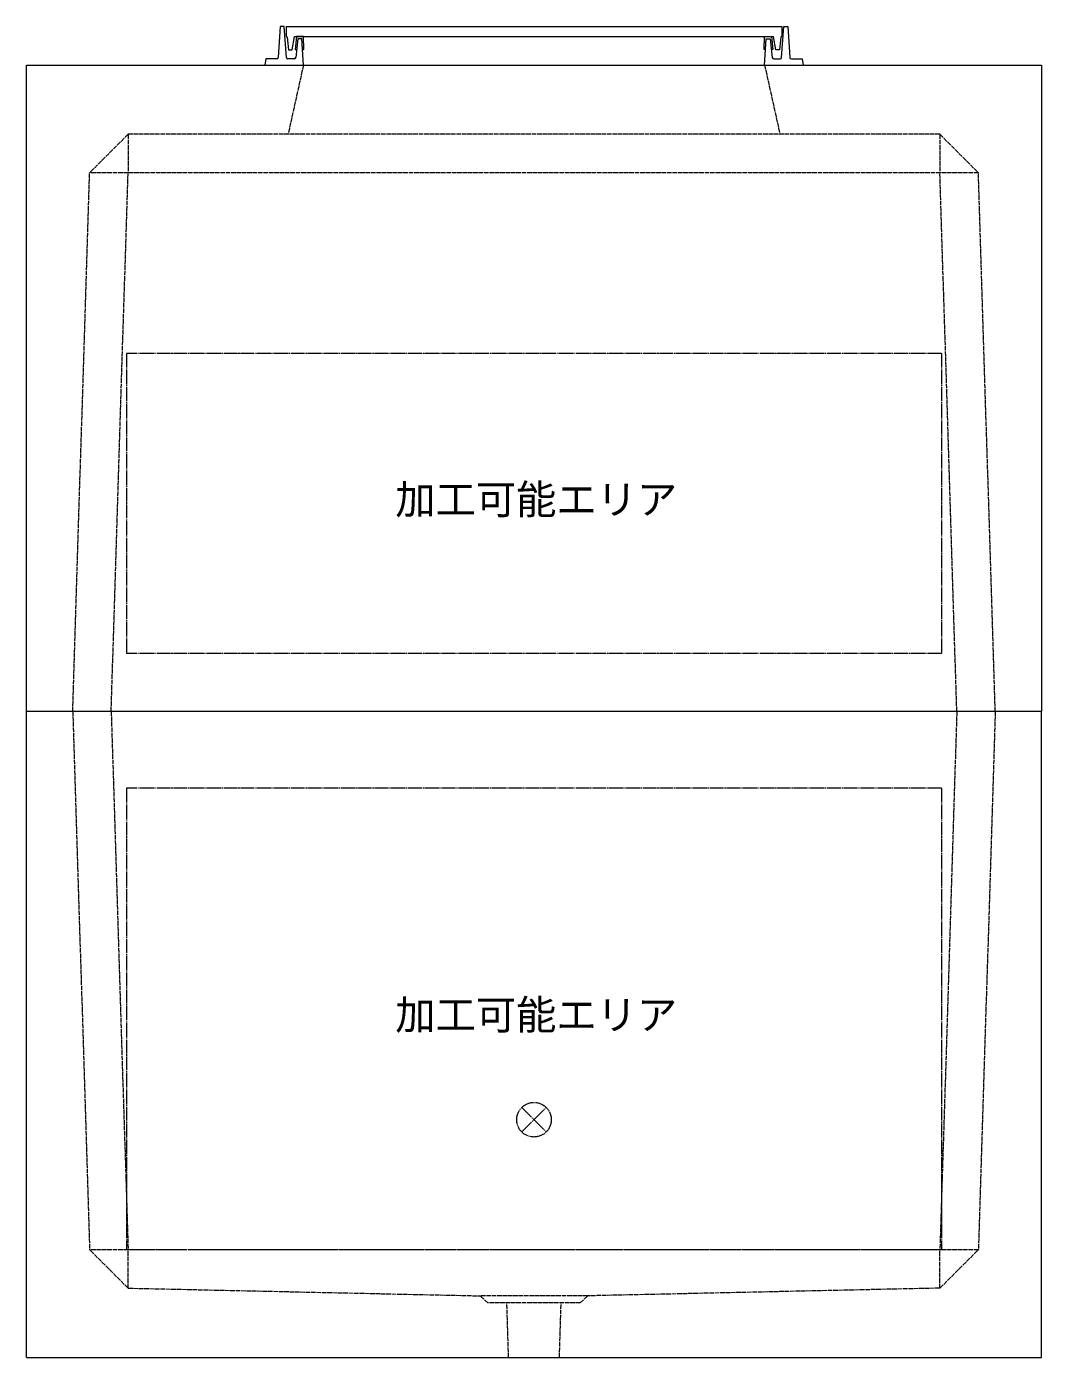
# Model space of a CAD drawing. Units: millimetres, scale not verified. Extents: x -4455 to 4455, y -3150 to 3150.
# Drawn here: x -705 to 615, y -1880 to -150 of the extents above; entities that cross this region are included whole.
import ezdxf
from ezdxf.enums import TextEntityAlignment as Align

# ---------------------------------------------------------------- set-up
doc = ezdxf.new("R2010")
doc.units = ezdxf.units.MM
doc.header["$LTSCALE"] = 20
doc.linetypes.add('LONG_DASHED1', pattern=[7, 6, -1])
doc.linetypes.add('LONG_DOUBLE_CHAIN', pattern=[21.8, 18, -1, 0.6, -0.6, 0.6, -1])
for name, color, linetype, lineweight in [('0-7_D-STR', 7, 'LONG_DASHED1', 9), ('0-A_D-STR-STR5', 1, 'LONG_DOUBLE_CHAIN', 9), ('0-B_D-STR-STR4', 134, 'Continuous', 9)]:
    doc.layers.add(name, color=color, linetype=linetype, lineweight=lineweight)
doc.styles.add('ＭＳ ゴシック', font='')
doc.styles.get('ＭＳ ゴシック').set_extended_font_data('MS Gothic')

# ---------------------------------------------------------------- blocks, each defined once
blk = doc.blocks.new('A$C45274212')
at = {"layer": '0-7_D-STR'}
for p, q in [((-6000, 16800), (-6400, 15000)), ((6000, 16800), (6400, 15000)), ((-10560, 15000), (-11560, 14000)), ((10560, 15000), (-10560, 15000)), ((-10560, 15000), (-10560, 14000)), ((10560, 15000), (11560, 14000)), ((10560, 15000), (10560, 14000)), ((-12000, 0), (-11560, 14000)), ((11560, 14000), (-11560, 14000)), ((-11000, 0), (-10560, 14000)), ((11000, 0), (10560, 14000)), ((12000, 0), (11560, 14000))]:
    blk.add_line(p, q, dxfattribs=at)
at = {"layer": '0-7_D-STR', "linetype": 'Continuous'}
for p in [(13200, 16800), (-13200, 0)]:
    blk.add_line(p, (13200, 0), dxfattribs=at)
blk.add_lwpolyline([(-13200, 0), (-13200, 16800), (13200, 16800)], dxfattribs=at)
at = {"layer": '0-A_D-STR-STR5'}
for p, q in [((-10600, 9300), (-10600, 1500)), ((10600, 9300), (-10600, 9300))]:
    blk.add_line(p, q, dxfattribs=at)
blk.add_lwpolyline([(10600, 9300), (10600, 1500), (-10600, 1500)], dxfattribs=at)
blk = doc.blocks.new('A$C284D0AE2')
at = {"layer": '0-B_D-STR-STR4'}
for p, q in [((-6600, 1000), (-6655.6, 197.2)), ((-6500, 1000), (-6600, 1000)), ((-6442.7, 197.2), (-6500, 1000)), ((-6450, 1000), (-6450, 740)), ((-6450, 740), (-6438.3, 740)), ((-6418.4, 721.8), (-6390, 400)), ((-6290, 400), (-6230, 740)), ((-6230, 740), (6230, 740)), ((-6180, 740), (-6212.4, 401.3)), ((-6000, 740), (-6180, 740)), ((-5983.5, 401.3), (-6000, 740)), ((6000, 740), (6180, 740)), ((6180, 740), (6212.4, 401.3)), ((-6390, 400), (-6290, 400)), ((-6212.4, 401.3), (-6172.2, 401.3)), ((-6140, 680), (-6195.9, 195.4)), ((-6040, 680), (-6140, 680)), ((-6000, 0), (-6040, 680)), ((-6023.6, 401.3), (-5983.5, 401.3)), ((6212.4, 401.3), (6172.2, 401.3)), ((-6980, 160), (-7000, 0)), ((-7000, 0), (7000, 0)), ((-6695.5, 160), (-6980, 160)), ((-6235.7, 160), (-6402.8, 160)), ((6235.7, 160), (6402.8, 160)), ((6695.5, 160), (6980, 160)), ((6980, 160), (7000, 0))]:
    blk.add_line(p, q, dxfattribs=at)
for points in [[(-6450, 1000), (6450, 1000), (6450, 740), (6438.3, 740)], [(6023.6, 401.3), (5983.5, 401.3), (6000, 740)], [(6418.4, 721.8), (6390, 400), (6290, 400), (6230, 740)], [(6442.7, 197.2), (6500, 1000), (6600, 1000), (6655.6, 197.2)], [(6000, 0), (6040, 680), (6140, 680), (6195.9, 195.4)]]:
    blk.add_lwpolyline(points, dxfattribs=at)
for centre, radius, start, end in [((-6438.3, 720), 20, 5.04245, 90), ((6438.3, 720), 20, 90, 174.95755), ((-6695.5, 200), 40, 270, 356.0372), ((-6402.8, 200), 40, 184.08562, 270), ((-6235.7, 200), 40, 270, 353.41806), ((6235.7, 200), 40, 186.58194, 270), ((6402.8, 200), 40, 270, 355.91438), ((6695.5, 200), 40, 183.9628, 270)]:
    blk.add_arc(centre, radius, start, end, dxfattribs=at)
blk = doc.blocks.new('A$C657431FA')
at = {"layer": '0-7_D-STR', "linetype": 'Continuous'}
for p, q in [((-13200, 0), (13200, 0)), ((-13200, -16800), (-13200, 0)), ((13200, -16800), (13200, 0)), ((-13200, -16800), (13200, -16800))]:
    blk.add_line(p, q, dxfattribs=at)
at = {"layer": '0-7_D-STR'}
for p, q in [((-12000, 0), (-11560, -14000)), ((-11000, 0), (-10560, -14000)), ((11000, 0), (10560, -14000)), ((12000, 0), (11560, -14000)), ((-10560, -15000), (-11560, -14000)), ((11560, -14000), (-11560, -14000)), ((-10560, -15000), (-10560, -14000)), ((10560, -15000), (11560, -14000)), ((10560, -15000), (10560, -14000)), ((-10560, -15000), (-1400, -15200)), ((-1200, -15380), (-1400, -15200)), ((1400, -15200), (-1400, -15200)), ((1200, -15380), (1400, -15200)), ((10560, -15000), (1400, -15200)), ((1200, -15380), (-1200, -15380)), ((-659.7, -16800), (-705, -15380)), ((659.7, -16800), (705, -15380))]:
    blk.add_line(p, q, dxfattribs=at)
at = {"layer": '0-A_D-STR-STR5'}
for p, q in [((10600, -2000), (10600, -14000)), ((10600, -14000), (-10600, -14000))]:
    blk.add_line(p, q, dxfattribs=at)
blk.add_lwpolyline([(10600, -2000), (-10600, -2000), (-10600, -14000)], dxfattribs=at)
blk = doc.blocks.new('A$C1C640AAB')
at = {"layer": '0-A_D-STR-STR5'}
for p, q in [((-318.2, -318.2), (318.2, 318.2)), ((-318.2, 318.2), (318.2, -318.2))]:
    blk.add_line(p, q, dxfattribs=at)
blk.add_circle((0, 0), 450, dxfattribs=at)
blk = doc.blocks.new('A$C13acecfe')
at = {"layer": '0-7_D-STR'}
blk.add_blockref('A$C657431FA', (0, 0), dxfattribs=at)
at = {"layer": '0-A_D-STR-STR5'}
blk.add_blockref('A$C1C640AAB', (0, -10620), dxfattribs=at)

msp = doc.modelspace()

# ---------------------------------------------------------------- block references
at = {"layer": '0-7_D-STR', "xscale": 0.05, "yscale": 0.05}
for name in ['A$C45274212', 'A$C13acecfe']:
    msp.add_blockref(name, (-45, -1040), dxfattribs=at)
at = {"layer": '0-B_D-STR-STR4', "xscale": 0.05, "yscale": 0.05}
msp.add_blockref('A$C284D0AE2', (-45, -200), dxfattribs=at)

# ---------------------------------------------------------------- texts
at = {"layer": '0-A_D-STR-STR5', "style": 'ＭＳ ゴシック'}
for p in [(-225.48, -795.35), (-225.48, -1465.35)]:
    msp.add_text('加工可能エリア', height=38.42, dxfattribs=at).set_placement(p, align=Align.BOTTOM_LEFT)

doc.saveas('drawing.dxf')
